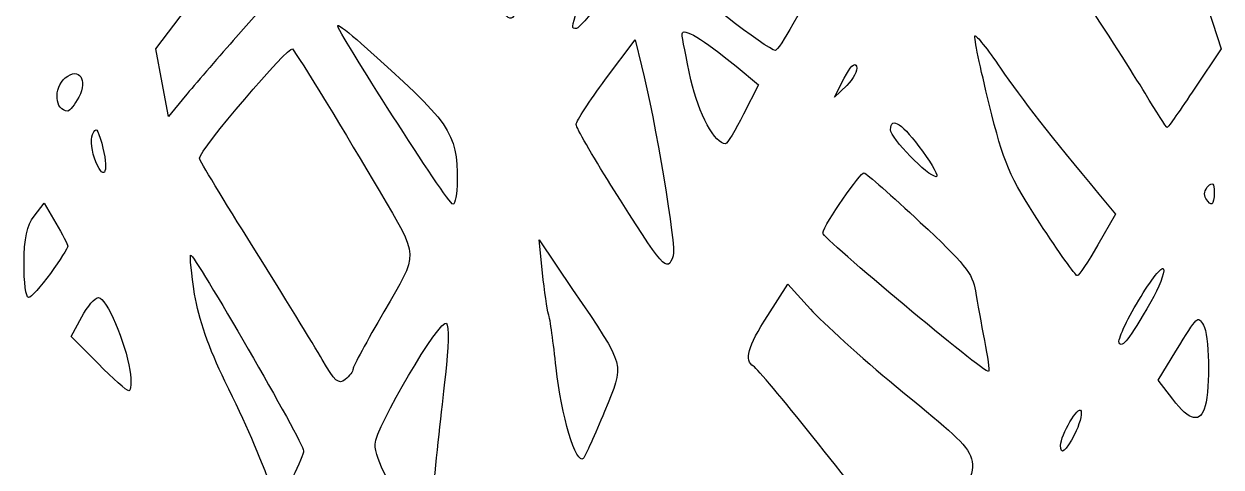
# Model space of a CAD drawing. Header units: centimetres. Extents: x -52 to 49, y -21 to 24.
# Drawn here: x 28.18 to 33.95, y -15.13 to -12.99 of the extents above; entities that cross this region are included whole.
import ezdxf

# ---------------------------------------------------------------- set-up
doc = ezdxf.new("R2010")
doc.units = ezdxf.units.CM
doc.header["$MEASUREMENT"] = 0
doc.layers.add('Layer 1', color=7, linetype='Continuous')

msp = doc.modelspace()

# ---------------------------------------------------------------- linework, layer by layer
at = {"layer": 'Layer 1'}
for points, knots in [([(33.82641, -13.30387), (33.82641, -13.30387), (33.95267, -13.11399), (33.95267, -13.11399), (33.95267, -13.11399), (33.95267, -13.11399), (33.87055, -12.86069), (33.87055, -12.86069), (33.87055, -12.86069), (33.74734, -12.48068), (33.68792, -12.28317), (33.63514, -12.07822), (33.63514, -12.07822), (33.60891, -11.97636), (33.57305, -11.89301), (33.55545, -11.89301), (33.55545, -11.89301), (33.52215, -11.89301), (33.07291, -12.47282), (33.07291, -12.51578), (33.07291, -12.51578), (33.07291, -12.52924), (33.16599, -12.68037), (33.27974, -12.85163), (33.27974, -12.85163), (33.3935, -13.02289), (33.53128, -13.23742), (33.58593, -13.32837), (33.58593, -13.32837), (33.64057, -13.41932), (33.68863, -13.49373), (33.69272, -13.49373), (33.69272, -13.49373), (33.69681, -13.49373), (33.75697, -13.40829), (33.82641, -13.30385), (33.82641, -13.30385), (33.82641, -13.30385), (33.82641, -13.30387), (33.82641, -13.30387)], [0, 0, 0, 0, 0.0909091, 0.0909091, 0.0909091, 0.0909091, 0.1818182, 0.1818182, 0.1818182, 0.1818182, 0.2727273, 0.2727273, 0.2727273, 0.2727273, 0.3636364, 0.3636364, 0.3636364, 0.3636364, 0.4545455, 0.4545455, 0.4545455, 0.4545455, 0.5454545, 0.5454545, 0.5454545, 0.5454545, 0.6363636, 0.6363636, 0.6363636, 0.6363636, 0.7272727, 0.7272727, 0.7272727, 0.7272727, 0.8181818, 0.8181818, 0.8181818, 0.8181818, 1, 1, 1, 1]), ([(30.58138, -12.83229), (30.59655, -12.76681), (30.62048, -12.66807), (30.63456, -12.61287), (30.63456, -12.61287), (30.63456, -12.61287), (30.66016, -12.51251), (30.66016, -12.51251), (30.66016, -12.51251), (30.66016, -12.51251), (30.48553, -12.39536), (30.48553, -12.39536), (30.48553, -12.39536), (30.38948, -12.33093), (30.30667, -12.28244), (30.3015, -12.2876), (30.3015, -12.2876), (30.28518, -12.30392), (30.40263, -12.73416), (30.4596, -12.86678), (30.4596, -12.86678), (30.52097, -13.00963), (30.54166, -13.00377), (30.58138, -12.83229)], [0, 0, 0, 0, 0.1428571, 0.1428571, 0.1428571, 0.1428571, 0.2857143, 0.2857143, 0.2857143, 0.2857143, 0.4285714, 0.4285714, 0.4285714, 0.4285714, 0.5714286, 0.5714286, 0.5714286, 0.5714286, 0.7142857, 0.7142857, 0.7142857, 0.7142857, 1, 1, 1, 1]), ([(31.88776, -12.99576), (31.88776, -12.99576), (31.95938, -12.86824), (31.95938, -12.86824), (31.95938, -12.86824), (31.95938, -12.86824), (31.85864, -12.74633), (31.85864, -12.74633), (31.85864, -12.74633), (31.63482, -12.47547), (31.6129, -12.45327), (31.59567, -12.47991), (31.59567, -12.47991), (31.58596, -12.49493), (31.53039, -12.56381), (31.47218, -12.633), (31.47218, -12.633), (31.41397, -12.70218), (31.36635, -12.77165), (31.36635, -12.78738), (31.36635, -12.78738), (31.36635, -12.81235), (31.768, -13.12076), (31.80291, -13.12259), (31.80291, -13.12259), (31.81019, -13.12296), (31.84837, -13.0659), (31.88776, -12.99577), (31.88776, -12.99577), (31.88776, -12.99577), (31.88776, -12.99576), (31.88776, -12.99576)], [0, 0, 0, 0, 0.1111111, 0.1111111, 0.1111111, 0.1111111, 0.2222222, 0.2222222, 0.2222222, 0.2222222, 0.3333333, 0.3333333, 0.3333333, 0.3333333, 0.4444444, 0.4444444, 0.4444444, 0.4444444, 0.5555556, 0.5555556, 0.5555556, 0.5555556, 0.6666667, 0.6666667, 0.6666667, 0.6666667, 0.7777778, 0.7777778, 0.7777778, 0.7777778, 1, 1, 1, 1]), ([(29.18829, -13.07421), (29.18829, -13.07421), (29.33856, -12.90469), (29.33856, -12.90469), (29.33856, -12.90469), (29.33856, -12.90469), (29.27072, -12.79573), (29.27072, -12.79573), (29.27072, -12.79573), (29.23341, -12.7358), (29.19882, -12.6821), (29.19385, -12.67638), (29.19385, -12.67638), (29.17711, -12.65712), (29.11141, -12.72658), (28.96265, -12.9208), (28.96265, -12.9208), (28.96265, -12.9208), (28.81462, -13.11407), (28.81462, -13.11407), (28.81462, -13.11407), (28.81462, -13.11407), (28.84506, -13.27775), (28.84506, -13.27775), (28.84506, -13.27775), (28.84506, -13.27775), (28.8755, -13.44143), (28.8755, -13.44143), (28.8755, -13.44143), (28.8755, -13.44143), (28.95676, -13.34258), (28.95676, -13.34258), (28.95676, -13.34258), (29.00146, -13.28821), (29.10564, -13.16745), (29.18829, -13.07421)], [0, 0, 0, 0, 0.1, 0.1, 0.1, 0.1, 0.2, 0.2, 0.2, 0.2, 0.3, 0.3, 0.3, 0.3, 0.4, 0.4, 0.4, 0.4, 0.5, 0.5, 0.5, 0.5, 0.6, 0.6, 0.6, 0.6, 0.7, 0.7, 0.7, 0.7, 0.8, 0.8, 0.8, 0.8, 1, 1, 1, 1]), ([(30.9528, -12.89214), (31.0369, -12.77697), (31.03923, -12.76807), (30.99404, -12.73503), (30.99404, -12.73503), (30.92485, -12.68444), (30.9063, -12.69107), (30.88842, -12.77276), (30.88842, -12.77276), (30.87966, -12.81278), (30.86158, -12.88004), (30.84823, -12.92223), (30.84823, -12.92223), (30.8189, -13.01494), (30.81876, -13.01793), (30.8438, -13.01586), (30.8438, -13.01586), (30.85471, -13.01496), (30.90376, -12.95928), (30.9528, -12.89214)], [0, 0, 0, 0, 0.1666667, 0.1666667, 0.1666667, 0.1666667, 0.3333333, 0.3333333, 0.3333333, 0.3333333, 0.5, 0.5, 0.5, 0.5, 0.6666667, 0.6666667, 0.6666667, 0.6666667, 1, 1, 1, 1]), ([(30.26833, -13.75154), (30.26833, -13.51596), (30.24006, -13.47548), (29.80557, -13.08887), (29.80557, -13.08887), (29.7475, -13.0372), (29.69664, -12.99828), (29.69255, -13.00238), (29.69255, -13.00238), (29.67934, -13.01559), (30.22565, -13.86416), (30.24737, -13.86416), (30.24737, -13.86416), (30.2589, -13.86416), (30.26834, -13.81348), (30.26834, -13.75154), (30.26834, -13.75154), (30.26834, -13.75154), (30.26833, -13.75154), (30.26833, -13.75154)], [0, 0, 0, 0, 0.1666667, 0.1666667, 0.1666667, 0.1666667, 0.3333333, 0.3333333, 0.3333333, 0.3333333, 0.5, 0.5, 0.5, 0.5, 0.6666667, 0.6666667, 0.6666667, 0.6666667, 1, 1, 1, 1]), ([(31.64984, -13.42958), (31.64984, -13.42958), (31.72166, -13.28745), (31.72166, -13.28745), (31.72166, -13.28745), (31.72166, -13.28745), (31.6136, -13.19878), (31.6136, -13.19878), (31.6136, -13.19878), (31.45384, -13.06768), (31.35312, -13.00735), (31.35312, -13.04276), (31.35312, -13.04276), (31.35312, -13.05951), (31.37228, -13.1589), (31.39571, -13.26364), (31.39571, -13.26364), (31.43246, -13.42797), (31.5119, -13.57479), (31.56279, -13.57243), (31.56279, -13.57243), (31.57117, -13.57203), (31.61034, -13.50776), (31.64984, -13.42959), (31.64984, -13.42959), (31.64984, -13.42959), (31.64984, -13.42958), (31.64984, -13.42958)], [0, 0, 0, 0, 0.125, 0.125, 0.125, 0.125, 0.25, 0.25, 0.25, 0.25, 0.375, 0.375, 0.375, 0.375, 0.5, 0.5, 0.5, 0.5, 0.625, 0.625, 0.625, 0.625, 0.75, 0.75, 0.75, 0.75, 1, 1, 1, 1]), ([(33.35866, -14.05975), (33.35866, -14.05975), (33.44388, -13.91137), (33.44388, -13.91137), (33.44388, -13.91137), (33.44388, -13.91137), (33.36332, -13.81501), (33.36332, -13.81501), (33.36332, -13.81501), (33.13158, -13.53781), (32.99123, -13.35824), (32.88899, -13.20809), (32.88899, -13.20809), (32.82659, -13.11646), (32.77096, -13.04606), (32.76537, -13.05165), (32.76537, -13.05165), (32.75978, -13.05724), (32.79081, -13.20577), (32.83432, -13.38171), (32.83432, -13.38171), (32.905, -13.66749), (32.93104, -13.72862), (33.0785, -13.95487), (33.0785, -13.95487), (33.16929, -14.09416), (33.25029, -14.20813), (33.2585, -14.20813), (33.2585, -14.20813), (33.26671, -14.20813), (33.31178, -14.14136), (33.35866, -14.05975)], [0, 0, 0, 0, 0.1111111, 0.1111111, 0.1111111, 0.1111111, 0.2222222, 0.2222222, 0.2222222, 0.2222222, 0.3333333, 0.3333333, 0.3333333, 0.3333333, 0.4444444, 0.4444444, 0.4444444, 0.4444444, 0.5555556, 0.5555556, 0.5555556, 0.5555556, 0.6666667, 0.6666667, 0.6666667, 0.6666667, 0.7777778, 0.7777778, 0.7777778, 0.7777778, 1, 1, 1, 1]), ([(29.76563, -14.65799), (29.76563, -14.64704), (29.83274, -14.52286), (29.91476, -14.38202), (29.91476, -14.38202), (30.0842, -14.09108), (30.0857, -14.12904), (29.89172, -13.79802), (29.89172, -13.79802), (29.74377, -13.54555), (29.49644, -13.14142), (29.47359, -13.11482), (29.47359, -13.11482), (29.45724, -13.09579), (29.0248, -13.60428), (29.0248, -13.64253), (29.0248, -13.64253), (29.0248, -13.65063), (29.14163, -13.84371), (29.28442, -14.07159), (29.28442, -14.07159), (29.42721, -14.29948), (29.57695, -14.54319), (29.61718, -14.61316), (29.61718, -14.61316), (29.67701, -14.71724), (29.69717, -14.73471), (29.72798, -14.70914), (29.72798, -14.70914), (29.74869, -14.69195), (29.76564, -14.66893), (29.76564, -14.65798), (29.76564, -14.65798), (29.76564, -14.65798), (29.76563, -14.65799), (29.76563, -14.65799)], [0, 0, 0, 0, 0.1, 0.1, 0.1, 0.1, 0.2, 0.2, 0.2, 0.2, 0.3, 0.3, 0.3, 0.3, 0.4, 0.4, 0.4, 0.4, 0.5, 0.5, 0.5, 0.5, 0.6, 0.6, 0.6, 0.6, 0.7, 0.7, 0.7, 0.7, 0.8, 0.8, 0.8, 0.8, 1, 1, 1, 1]), ([(31.3107, -14.11311), (31.32628, -14.07251), (31.22288, -13.45332), (31.15768, -13.19673), (31.15768, -13.19673), (31.15768, -13.19673), (31.12591, -13.07169), (31.12591, -13.07169), (31.12591, -13.07169), (31.12591, -13.07169), (30.98375, -13.26165), (30.98375, -13.26165), (30.98375, -13.26165), (30.90557, -13.36613), (30.84181, -13.46407), (30.84206, -13.47929), (30.84206, -13.47929), (30.84232, -13.49452), (30.91764, -13.62604), (31.00945, -13.77156), (31.00945, -13.77156), (31.26922, -14.18332), (31.27935, -14.19481), (31.3107, -14.11311)], [0, 0, 0, 0, 0.1428571, 0.1428571, 0.1428571, 0.1428571, 0.2857143, 0.2857143, 0.2857143, 0.2857143, 0.4285714, 0.4285714, 0.4285714, 0.4285714, 0.5714286, 0.5714286, 0.5714286, 0.5714286, 0.7142857, 0.7142857, 0.7142857, 0.7142857, 1, 1, 1, 1]), ([(28.44299, -13.34769), (28.48815, -13.2633), (28.44365, -13.19994), (28.37768, -13.25469), (28.37768, -13.25469), (28.31889, -13.30348), (28.32725, -13.41437), (28.38973, -13.41437), (28.38973, -13.41437), (28.3994, -13.41437), (28.42337, -13.38436), (28.44299, -13.34769)], [0, 0, 0, 0, 0.25, 0.25, 0.25, 0.25, 0.5, 0.5, 0.5, 0.5, 1, 1, 1, 1]), ([(32.19395, -13.19886), (32.18665, -13.17724), (32.16333, -13.19973), (32.13511, -13.25563), (32.13511, -13.25563), (32.13511, -13.25563), (32.08836, -13.34823), (32.08836, -13.34823), (32.08836, -13.34823), (32.08836, -13.34823), (32.1472, -13.29146), (32.1472, -13.29146), (32.1472, -13.29146), (32.17956, -13.26023), (32.2006, -13.21856), (32.19395, -13.19886)], [0, 0, 0, 0, 0.2, 0.2, 0.2, 0.2, 0.4, 0.4, 0.4, 0.4, 0.6, 0.6, 0.6, 0.6, 1, 1, 1, 1]), ([(32.51286, -13.6083), (32.41834, -13.47671), (32.35854, -13.43646), (32.35854, -13.50441), (32.35854, -13.50441), (32.35854, -13.54607), (32.53742, -13.72981), (32.5793, -13.73115), (32.5793, -13.73115), (32.59158, -13.73155), (32.56168, -13.67626), (32.51286, -13.6083)], [0, 0, 0, 0, 0.25, 0.25, 0.25, 0.25, 0.5, 0.5, 0.5, 0.5, 1, 1, 1, 1]), ([(28.55335, -13.56913), (28.53355, -13.49755), (28.52506, -13.48951), (28.50921, -13.5273), (28.50921, -13.5273), (28.4984, -13.55307), (28.50557, -13.61248), (28.52517, -13.65959), (28.52517, -13.65959), (28.56898, -13.76488), (28.58938, -13.69938), (28.55334, -13.56913), (28.55334, -13.56913), (28.55334, -13.56913), (28.55335, -13.56913), (28.55335, -13.56913)], [0, 0, 0, 0, 0.2, 0.2, 0.2, 0.2, 0.4, 0.4, 0.4, 0.4, 0.6, 0.6, 0.6, 0.6, 1, 1, 1, 1]), ([(32.81144, -14.52105), (32.79601, -14.44352), (32.77664, -14.33597), (32.76842, -14.28204), (32.76842, -14.28204), (32.75592, -14.2001), (32.71217, -14.14577), (32.50211, -13.95131), (32.50211, -13.95131), (32.36387, -13.82334), (32.24227, -13.71572), (32.23189, -13.71216), (32.23189, -13.71216), (32.21442, -13.70617), (32.04034, -13.95883), (32.03167, -14.00275), (32.03167, -14.00275), (32.02741, -14.02432), (32.81616, -14.68331), (32.83053, -14.67019), (32.83053, -14.67019), (32.83546, -14.66568), (32.82687, -14.59857), (32.81144, -14.52104), (32.81144, -14.52104), (32.81144, -14.52104), (32.81144, -14.52105), (32.81144, -14.52105)], [0, 0, 0, 0, 0.125, 0.125, 0.125, 0.125, 0.25, 0.25, 0.25, 0.25, 0.375, 0.375, 0.375, 0.375, 0.5, 0.5, 0.5, 0.5, 0.625, 0.625, 0.625, 0.625, 0.75, 0.75, 0.75, 0.75, 1, 1, 1, 1]), ([(33.91958, -13.80596), (33.91958, -13.76322), (33.91176, -13.75558), (33.89013, -13.7772), (33.89013, -13.7772), (33.87394, -13.79339), (33.86869, -13.81959), (33.87846, -13.83541), (33.87846, -13.83541), (33.90583, -13.87969), (33.91957, -13.86985), (33.91957, -13.80596), (33.91957, -13.80596), (33.91957, -13.80596), (33.91958, -13.80596), (33.91958, -13.80596)], [0, 0, 0, 0, 0.2, 0.2, 0.2, 0.2, 0.4, 0.4, 0.4, 0.4, 0.6, 0.6, 0.6, 0.6, 1, 1, 1, 1]), ([(28.30593, -14.19718), (28.35205, -14.13296), (28.38979, -14.0741), (28.38979, -14.0664), (28.38979, -14.0664), (28.38979, -14.0587), (28.36403, -14.00874), (28.33255, -13.95539), (28.33255, -13.95539), (28.33255, -13.95539), (28.27532, -13.85838), (28.27532, -13.85838), (28.27532, -13.85838), (28.27532, -13.85838), (28.22731, -13.9208), (28.22731, -13.9208), (28.22731, -13.9208), (28.19292, -13.96552), (28.17913, -14.03012), (28.17871, -14.14859), (28.17871, -14.14859), (28.17839, -14.23954), (28.18801, -14.31395), (28.2001, -14.31395), (28.2001, -14.31395), (28.21218, -14.31395), (28.25981, -14.2614), (28.30593, -14.19718)], [0, 0, 0, 0, 0.125, 0.125, 0.125, 0.125, 0.25, 0.25, 0.25, 0.25, 0.375, 0.375, 0.375, 0.375, 0.5, 0.5, 0.5, 0.5, 0.625, 0.625, 0.625, 0.625, 0.75, 0.75, 0.75, 0.75, 1, 1, 1, 1]), ([(30.9786, -14.86251), (31.07638, -14.62433), (31.08609, -14.66148), (30.82481, -14.27427), (30.82481, -14.27427), (30.82481, -14.27427), (30.66413, -14.03614), (30.66413, -14.03614), (30.66413, -14.03614), (30.66413, -14.03614), (30.6801, -14.19489), (30.6801, -14.19489), (30.6801, -14.19489), (30.68889, -14.2822), (30.70195, -14.3715), (30.70912, -14.39333), (30.70912, -14.39333), (30.7163, -14.41516), (30.73252, -14.53215), (30.74518, -14.65331), (30.74518, -14.65331), (30.76856, -14.87717), (30.84391, -15.12743), (30.87638, -15.08909), (30.87638, -15.08909), (30.8862, -15.0775), (30.93219, -14.97554), (30.97859, -14.86251), (30.97859, -14.86251), (30.97859, -14.86251), (30.9786, -14.86251), (30.9786, -14.86251)], [0, 0, 0, 0, 0.1111111, 0.1111111, 0.1111111, 0.1111111, 0.2222222, 0.2222222, 0.2222222, 0.2222222, 0.3333333, 0.3333333, 0.3333333, 0.3333333, 0.4444444, 0.4444444, 0.4444444, 0.4444444, 0.5555556, 0.5555556, 0.5555556, 0.5555556, 0.6666667, 0.6666667, 0.6666667, 0.6666667, 0.7777778, 0.7777778, 0.7777778, 0.7777778, 1, 1, 1, 1]), ([(29.47397, -15.18211), (29.50341, -15.12117), (29.5275, -15.0631), (29.5275, -15.05307), (29.5275, -15.05307), (29.5275, -15.01525), (28.99609, -14.0957), (28.98224, -14.10956), (28.98224, -14.10956), (28.97755, -14.11425), (28.98627, -14.19874), (29.00162, -14.29731), (29.00162, -14.29731), (29.0197, -14.41342), (29.0713, -14.56112), (29.14816, -14.7167), (29.14816, -14.7167), (29.25151, -14.92592), (29.31359, -15.06969), (29.37696, -15.24661), (29.37696, -15.24661), (29.40113, -15.31411), (29.41448, -15.30524), (29.47396, -15.18211), (29.47396, -15.18211), (29.47396, -15.18211), (29.47397, -15.18211), (29.47397, -15.18211)], [0, 0, 0, 0, 0.125, 0.125, 0.125, 0.125, 0.25, 0.25, 0.25, 0.25, 0.375, 0.375, 0.375, 0.375, 0.5, 0.5, 0.5, 0.5, 0.625, 0.625, 0.625, 0.625, 0.75, 0.75, 0.75, 0.75, 1, 1, 1, 1]), ([(33.61352, -14.33414), (33.65344, -14.2652), (33.68125, -14.19426), (33.67532, -14.17648), (33.67532, -14.17648), (33.6694, -14.15871), (33.61541, -14.22621), (33.55536, -14.32648), (33.55536, -14.32648), (33.4953, -14.42676), (33.45273, -14.51941), (33.46074, -14.53238), (33.46074, -14.53238), (33.47676, -14.55831), (33.50473, -14.52202), (33.61352, -14.33413), (33.61352, -14.33413), (33.61352, -14.33413), (33.61352, -14.33414), (33.61352, -14.33414)], [0, 0, 0, 0, 0.1666667, 0.1666667, 0.1666667, 0.1666667, 0.3333333, 0.3333333, 0.3333333, 0.3333333, 0.5, 0.5, 0.5, 0.5, 0.6666667, 0.6666667, 0.6666667, 0.6666667, 1, 1, 1, 1]), ([(32.65025, -15.38152), (32.80658, -15.04925), (32.83446, -15.11645), (32.385, -14.74228), (32.385, -14.74228), (32.21765, -14.60296), (32.03161, -14.43514), (31.97159, -14.36933), (31.97159, -14.36933), (31.97159, -14.36933), (31.86245, -14.24968), (31.86245, -14.24968), (31.86245, -14.24968), (31.86245, -14.24968), (31.76654, -14.39961), (31.76654, -14.39961), (31.76654, -14.39961), (31.66804, -14.55359), (31.65051, -14.6159), (31.6975, -14.64494), (31.6975, -14.64494), (31.73215, -14.66635), (32.20241, -15.25255), (32.37121, -15.48474), (32.37121, -15.48474), (32.44262, -15.58297), (32.50478, -15.66333), (32.50936, -15.66333), (32.50936, -15.66333), (32.51393, -15.66333), (32.57734, -15.53652), (32.65026, -15.38152), (32.65026, -15.38152), (32.65026, -15.38152), (32.65025, -15.38152), (32.65025, -15.38152)], [0, 0, 0, 0, 0.1, 0.1, 0.1, 0.1, 0.2, 0.2, 0.2, 0.2, 0.3, 0.3, 0.3, 0.3, 0.4, 0.4, 0.4, 0.4, 0.5, 0.5, 0.5, 0.5, 0.6, 0.6, 0.6, 0.6, 0.7, 0.7, 0.7, 0.7, 0.8, 0.8, 0.8, 0.8, 1, 1, 1, 1]), ([(28.68899, -14.66453), (28.66873, -14.53028), (28.5756, -14.31396), (28.53807, -14.31396), (28.53807, -14.31396), (28.52134, -14.31396), (28.48498, -14.35606), (28.45727, -14.40752), (28.45727, -14.40752), (28.45727, -14.40752), (28.40689, -14.50108), (28.40689, -14.50108), (28.40689, -14.50108), (28.40689, -14.50108), (28.53625, -14.63242), (28.53625, -14.63242), (28.53625, -14.63242), (28.6074, -14.70465), (28.67424, -14.76376), (28.68479, -14.76376), (28.68479, -14.76376), (28.69534, -14.76376), (28.69723, -14.71911), (28.68899, -14.66454), (28.68899, -14.66454), (28.68899, -14.66454), (28.68899, -14.66453), (28.68899, -14.66453)], [0, 0, 0, 0, 0.125, 0.125, 0.125, 0.125, 0.25, 0.25, 0.25, 0.25, 0.375, 0.375, 0.375, 0.375, 0.5, 0.5, 0.5, 0.5, 0.625, 0.625, 0.625, 0.625, 0.75, 0.75, 0.75, 0.75, 1, 1, 1, 1]), ([(30.21148, -14.68438), (30.2261, -14.56069), (30.22828, -14.44944), (30.21632, -14.43716), (30.21632, -14.43716), (30.18826, -14.40835), (29.87258, -14.94346), (29.87194, -15.02092), (29.87194, -15.02092), (29.87168, -15.05322), (29.8951, -15.12173), (29.92399, -15.17317), (29.92399, -15.17317), (29.95288, -15.22461), (30.00899, -15.32915), (30.04868, -15.40548), (30.04868, -15.40548), (30.04868, -15.40548), (30.12084, -15.54427), (30.12084, -15.54427), (30.12084, -15.54427), (30.12084, -15.54427), (30.15287, -15.22677), (30.15287, -15.22677), (30.15287, -15.22677), (30.17049, -15.05214), (30.19686, -14.80807), (30.21149, -14.68437), (30.21149, -14.68437), (30.21149, -14.68437), (30.21148, -14.68438), (30.21148, -14.68438)], [0, 0, 0, 0, 0.1111111, 0.1111111, 0.1111111, 0.1111111, 0.2222222, 0.2222222, 0.2222222, 0.2222222, 0.3333333, 0.3333333, 0.3333333, 0.3333333, 0.4444444, 0.4444444, 0.4444444, 0.4444444, 0.5555556, 0.5555556, 0.5555556, 0.5555556, 0.6666667, 0.6666667, 0.6666667, 0.6666667, 0.7777778, 0.7777778, 0.7777778, 0.7777778, 1, 1, 1, 1]), ([(33.87645, -14.83651), (33.90099, -14.74495), (33.89528, -14.49062), (33.8677, -14.44702), (33.8677, -14.44702), (33.83833, -14.40058), (33.84201, -14.39711), (33.73488, -14.57256), (33.73488, -14.57256), (33.73488, -14.57256), (33.64968, -14.7121), (33.64968, -14.7121), (33.64968, -14.7121), (33.64968, -14.7121), (33.71983, -14.80407), (33.71983, -14.80407), (33.71983, -14.80407), (33.80085, -14.91029), (33.85374, -14.92124), (33.87644, -14.83651), (33.87644, -14.83651), (33.87644, -14.83651), (33.87645, -14.83651), (33.87645, -14.83651)], [0, 0, 0, 0, 0.1428571, 0.1428571, 0.1428571, 0.1428571, 0.2857143, 0.2857143, 0.2857143, 0.2857143, 0.4285714, 0.4285714, 0.4285714, 0.4285714, 0.5714286, 0.5714286, 0.5714286, 0.5714286, 0.7142857, 0.7142857, 0.7142857, 0.7142857, 1, 1, 1, 1]), ([(33.24582, -14.97362), (33.2689, -14.92898), (33.28304, -14.87838), (33.27722, -14.86117), (33.27722, -14.86117), (33.26641, -14.82917), (33.17874, -14.9768), (33.17874, -15.02701), (33.17874, -15.02701), (33.17874, -15.07602), (33.20274, -15.05691), (33.24581, -14.97361), (33.24581, -14.97361), (33.24581, -14.97361), (33.24582, -14.97362), (33.24582, -14.97362)], [0, 0, 0, 0, 0.2, 0.2, 0.2, 0.2, 0.4, 0.4, 0.4, 0.4, 0.6, 0.6, 0.6, 0.6, 1, 1, 1, 1])]:
    msp.add_open_spline(points, degree=3, knots=knots, dxfattribs=at)

doc.saveas('drawing.dxf')
